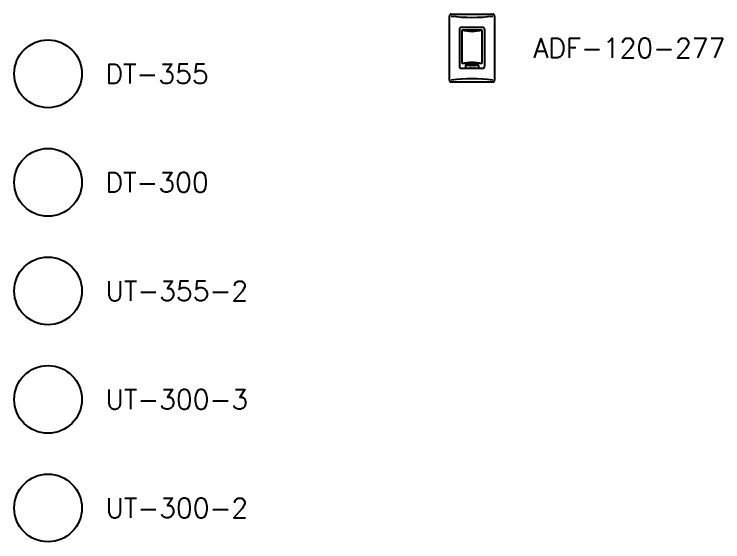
# Model space of a CAD drawing. Header units: inches. Extents: x -233 to 23, y -182 to 484.
# Drawn here: x -131.16 to -122.48, y -3.41 to 3.06 of the extents above; entities that cross this region are included whole.
import ezdxf

# ---------------------------------------------------------------- set-up
doc = ezdxf.new("R2010")
doc.units = ezdxf.units.IN
doc.header["$MEASUREMENT"] = 0
doc.styles.add('ROMANS', font='ROMANS.shx')

# ---------------------------------------------------------------- blocks, each defined once
blk = doc.blocks.new('DT-355')
blk.add_circle((0, 0), 0.415)
at = {"style": 'ROMANS'}
blk.add_text('DT-355', height=0.24, dxfattribs=at).set_placement((0.7043, -0.12))
blk = doc.blocks.new('DT-300')
blk.add_circle((0, 0), 0.415)
at = {"style": 'ROMANS'}
blk.add_text('DT-300', height=0.24, dxfattribs=at).set_placement((0.7043, -0.12))
blk = doc.blocks.new('UT-300-3')
blk.add_circle((0, 0), 0.415)
at = {"style": 'ROMANS'}
blk.add_text('UT-300-3', height=0.24, dxfattribs=at).set_placement((0.7043, -0.12))
blk = doc.blocks.new('UT-300-2')
blk.add_circle((0, 0), 0.415)
at = {"style": 'ROMANS'}
blk.add_text('UT-300-2', height=0.24, dxfattribs=at).set_placement((0.7043, -0.12))
blk = doc.blocks.new('UT-355-2')
blk.add_circle((0, 0), 0.415)
at = {"style": 'ROMANS'}
blk.add_text('UT-355-2', height=0.24, dxfattribs=at).set_placement((0.7043, -0.12))
blk = doc.blocks.new('ADF-120-277')
h = blk.add_hatch(color=256)
edge = h.paths.add_edge_path()
edge.add_spline(control_points=[(-0.0277, -0.2322), (-0.0278, -0.2333), (-0.028, -0.2348), (-0.0281, -0.2362), (-0.0281, -0.2362), (-0.0281, -0.2362), (-0.0281, -0.2362), (-0.028, -0.236), (-0.0279, -0.2357), (-0.0278, -0.2354), (-0.0276, -0.2344), (-0.0273, -0.2335), (-0.0269, -0.2325), (-0.0269, -0.2325), (-0.0247, -0.2263), (-0.0247, -0.2263), (-0.0247, -0.2263), (-0.0225, -0.2263), (-0.0225, -0.2263), (-0.0225, -0.2263), (-0.0271, -0.2377), (-0.0271, -0.2377), (-0.0271, -0.2377), (-0.0296, -0.2377), (-0.0296, -0.2377), (-0.0296, -0.2377), (-0.0295, -0.2332), (-0.0295, -0.2332), (-0.0295, -0.232), (-0.0293, -0.2308), (-0.0292, -0.2296), (-0.0292, -0.2296), (-0.0292, -0.2296), (-0.0292, -0.2296), (-0.0296, -0.2308), (-0.03, -0.232), (-0.0304, -0.2332), (-0.0304, -0.2332), (-0.0322, -0.2377), (-0.0322, -0.2377), (-0.0322, -0.2377), (-0.0347, -0.2377), (-0.0347, -0.2377), (-0.0347, -0.2377), (-0.0345, -0.2263), (-0.0345, -0.2263), (-0.0345, -0.2263), (-0.0323, -0.2263), (-0.0323, -0.2263), (-0.0323, -0.2263), (-0.0326, -0.2325), (-0.0326, -0.2325), (-0.0327, -0.2335), (-0.0328, -0.2344), (-0.0329, -0.2354), (-0.033, -0.2357), (-0.033, -0.236), (-0.033, -0.2362), (-0.033, -0.2362), (-0.033, -0.2362), (-0.033, -0.2362), (-0.0325, -0.2348), (-0.0321, -0.2333), (-0.0317, -0.2322), (-0.0317, -0.2322), (-0.0294, -0.2263), (-0.0294, -0.2263), (-0.0294, -0.2263), (-0.0276, -0.2263), (-0.0276, -0.2263), (-0.0276, -0.2263), (-0.0277, -0.2322), (-0.0277, -0.2322)], knot_values=[0, 0, 0, 0, 1, 1, 1, 2, 2, 2, 3, 3, 3, 4, 4, 4, 5, 5, 5, 6, 6, 6, 7, 7, 7, 8, 8, 8, 9, 9, 9, 10, 10, 10, 11, 11, 11, 12, 12, 12, 13, 13, 13, 14, 14, 14, 15, 15, 15, 16, 16, 16, 17, 17, 17, 18, 18, 18, 19, 19, 19, 20, 20, 20, 21, 21, 21, 22, 22, 22, 23, 23, 23, 24, 24, 24, 24], degree=3, periodic=0)
h = blk.add_hatch(color=256)
edge = h.paths.add_edge_path()
edge.add_spline(control_points=[(-0.0182, -0.2377), (-0.0182, -0.2373), (-0.0182, -0.2369), (-0.0181, -0.2365), (-0.0181, -0.2365), (-0.017, -0.2314), (-0.017, -0.2314), (-0.0167, -0.2303), (-0.0166, -0.2289), (-0.0193, -0.2289), (-0.0218, -0.2289), (-0.0225, -0.23), (-0.0229, -0.2316), (-0.0229, -0.2316), (-0.021, -0.2316), (-0.021, -0.2316), (-0.0208, -0.2309), (-0.0206, -0.2304), (-0.0197, -0.2304), (-0.0192, -0.2304), (-0.0189, -0.2305), (-0.0189, -0.2308), (-0.0188, -0.2315), (-0.0192, -0.2319), (-0.0201, -0.2323), (-0.0218, -0.2329), (-0.0233, -0.2334), (-0.0237, -0.2353), (-0.0241, -0.2371), (-0.0236, -0.2379), (-0.022, -0.2379), (-0.0213, -0.2379), (-0.0206, -0.2375), (-0.02, -0.2368), (-0.02, -0.2368), (-0.02, -0.2368), (-0.02, -0.2368), (-0.0201, -0.2371), (-0.0201, -0.2374), (-0.02, -0.2377), (-0.02, -0.2377), (-0.0182, -0.2377), (-0.0182, -0.2377)], knot_values=[0, 0, 0, 0, 1, 1, 1, 2, 2, 2, 3, 3, 3, 4, 4, 4, 5, 5, 5, 6, 6, 6, 7, 7, 7, 8, 8, 8, 9, 9, 9, 10, 10, 10, 11, 11, 11, 12, 12, 12, 13, 13, 13, 14, 14, 14, 14], degree=3, periodic=0)
edge = h.paths.add_edge_path()
edge.add_spline(control_points=[(-0.0195, -0.2341), (-0.0198, -0.2349), (-0.0199, -0.2364), (-0.021, -0.2364), (-0.0218, -0.2364), (-0.0219, -0.2359), (-0.0217, -0.2353), (-0.0217, -0.2349), (-0.0215, -0.2345), (-0.0212, -0.2343), (-0.0206, -0.2338), (-0.0199, -0.2335), (-0.0194, -0.2332), (-0.0194, -0.2332), (-0.0195, -0.2341), (-0.0195, -0.2341)], knot_values=[0, 0, 0, 0, 1, 1, 1, 2, 2, 2, 3, 3, 3, 4, 4, 4, 5, 5, 5, 5], degree=3, periodic=0)
h = blk.add_hatch(color=256)
edge = h.paths.add_edge_path()
edge.add_spline(control_points=[(-0.0135, -0.2377), (-0.0147, -0.2378), (-0.0164, -0.2379), (-0.0161, -0.2363), (-0.0161, -0.2363), (-0.0148, -0.2306), (-0.0148, -0.2306), (-0.0148, -0.2306), (-0.0156, -0.2306), (-0.0156, -0.2306), (-0.0156, -0.2306), (-0.0153, -0.2291), (-0.0153, -0.2291), (-0.0153, -0.2291), (-0.0145, -0.2291), (-0.0145, -0.2291), (-0.0145, -0.2291), (-0.014, -0.2268), (-0.014, -0.2268), (-0.014, -0.2268), (-0.012, -0.2268), (-0.012, -0.2268), (-0.012, -0.2268), (-0.0125, -0.2291), (-0.0125, -0.2291), (-0.0125, -0.2291), (-0.0117, -0.2291), (-0.0117, -0.2291), (-0.0117, -0.2291), (-0.012, -0.2306), (-0.012, -0.2306), (-0.012, -0.2306), (-0.0128, -0.2306), (-0.0128, -0.2306), (-0.0128, -0.2306), (-0.014, -0.2359), (-0.014, -0.2359), (-0.014, -0.2362), (-0.0134, -0.2362), (-0.0132, -0.2361), (-0.0132, -0.2361), (-0.0135, -0.2377), (-0.0135, -0.2377)], knot_values=[0, 0, 0, 0, 1, 1, 1, 2, 2, 2, 3, 3, 3, 4, 4, 4, 5, 5, 5, 6, 6, 6, 7, 7, 7, 8, 8, 8, 9, 9, 9, 10, 10, 10, 11, 11, 11, 12, 12, 12, 13, 13, 13, 14, 14, 14, 14], degree=3, periodic=0)
h = blk.add_hatch(color=256)
edge = h.paths.add_edge_path()
edge.add_spline(control_points=[(-0.0094, -0.2377), (-0.0106, -0.2378), (-0.0123, -0.2379), (-0.0119, -0.2363), (-0.0119, -0.2363), (-0.0107, -0.2306), (-0.0107, -0.2306), (-0.0107, -0.2306), (-0.0115, -0.2306), (-0.0115, -0.2306), (-0.0115, -0.2306), (-0.0112, -0.2291), (-0.0112, -0.2291), (-0.0112, -0.2291), (-0.0104, -0.2291), (-0.0104, -0.2291), (-0.0104, -0.2291), (-0.0099, -0.2268), (-0.0099, -0.2268), (-0.0099, -0.2268), (-0.0079, -0.2268), (-0.0079, -0.2268), (-0.0079, -0.2268), (-0.0084, -0.2291), (-0.0084, -0.2291), (-0.0084, -0.2291), (-0.0076, -0.2291), (-0.0076, -0.2291), (-0.0076, -0.2291), (-0.0079, -0.2306), (-0.0079, -0.2306), (-0.0079, -0.2306), (-0.0087, -0.2306), (-0.0087, -0.2306), (-0.0087, -0.2306), (-0.0099, -0.2359), (-0.0099, -0.2359), (-0.0099, -0.2362), (-0.0093, -0.2362), (-0.0091, -0.2361), (-0.0091, -0.2361), (-0.0094, -0.2377), (-0.0094, -0.2377)], knot_values=[0, 0, 0, 0, 1, 1, 1, 2, 2, 2, 3, 3, 3, 4, 4, 4, 5, 5, 5, 6, 6, 6, 7, 7, 7, 8, 8, 8, 9, 9, 9, 10, 10, 10, 11, 11, 11, 12, 12, 12, 13, 13, 13, 14, 14, 14, 14], degree=3, periodic=0)
h = blk.add_hatch(color=256)
edge = h.paths.add_edge_path()
edge.add_spline(control_points=[(0.0001, -0.2297), (0.0003, -0.2287), (0.0004, -0.2277), (-0.0007, -0.2277), (-0.0014, -0.2277), (-0.002, -0.228), (-0.0021, -0.2288), (-0.0023, -0.2297), (-0.0018, -0.23), (-0.0013, -0.2304), (-0.0006, -0.2309), (0.0005, -0.2317), (0.0009, -0.2323), (0.0015, -0.233), (0.0016, -0.2337), (0.0014, -0.2347), (0.0009, -0.2368), (-0.0007, -0.2379), (-0.0028, -0.2379), (-0.0054, -0.2379), (-0.006, -0.2365), (-0.0055, -0.2345), (-0.0055, -0.2345), (-0.0054, -0.2336), (-0.0054, -0.2336), (-0.0054, -0.2336), (-0.0032, -0.2336), (-0.0032, -0.2336), (-0.0032, -0.2336), (-0.0034, -0.2343), (-0.0034, -0.2343), (-0.0037, -0.2354), (-0.0035, -0.2362), (-0.0024, -0.2362), (-0.0016, -0.2362), (-0.001, -0.2358), (-0.0009, -0.2349), (-0.0007, -0.2342), (-0.0009, -0.2338), (-0.0014, -0.2334), (-0.0023, -0.2325), (-0.0036, -0.2319), (-0.0042, -0.2308), (-0.0044, -0.2302), (-0.0045, -0.2296), (-0.0044, -0.229), (-0.0039, -0.2271), (-0.0026, -0.226), (-0.0004, -0.226), (0.003, -0.226), (0.0024, -0.2286), (0.0021, -0.2297), (0.0021, -0.2297), (0.0001, -0.2297), (0.0001, -0.2297)], knot_values=[0, 0, 0, 0, 1, 1, 1, 2, 2, 2, 3, 3, 3, 4, 4, 4, 5, 5, 5, 6, 6, 6, 7, 7, 7, 8, 8, 8, 9, 9, 9, 10, 10, 10, 11, 11, 11, 12, 12, 12, 13, 13, 13, 14, 14, 14, 15, 15, 15, 16, 16, 16, 17, 17, 17, 18, 18, 18, 18], degree=3, periodic=0)
h = blk.add_hatch(color=256)
edge = h.paths.add_edge_path(flags=16)
edge.add_spline(control_points=[(0.0052, -0.2377), (0.004, -0.2378), (0.0023, -0.2379), (0.0027, -0.2363), (0.0027, -0.2363), (0.0039, -0.2306), (0.0039, -0.2306), (0.0039, -0.2306), (0.0031, -0.2306), (0.0031, -0.2306), (0.0031, -0.2306), (0.0034, -0.2291), (0.0034, -0.2291), (0.0034, -0.2291), (0.0042, -0.2291), (0.0042, -0.2291), (0.0042, -0.2291), (0.0047, -0.2268), (0.0047, -0.2268), (0.0047, -0.2268), (0.0067, -0.2268), (0.0067, -0.2268), (0.0067, -0.2268), (0.0062, -0.2291), (0.0062, -0.2291), (0.0062, -0.2291), (0.007, -0.2291), (0.007, -0.2291), (0.007, -0.2291), (0.0067, -0.2306), (0.0067, -0.2306), (0.0067, -0.2306), (0.0059, -0.2306), (0.0059, -0.2306), (0.0059, -0.2306), (0.0048, -0.2359), (0.0048, -0.2359), (0.0047, -0.2362), (0.0053, -0.2362), (0.0055, -0.2361), (0.0055, -0.2361), (0.0052, -0.2377), (0.0052, -0.2377)], knot_values=[0, 0, 0, 0, 1, 1, 1, 2, 2, 2, 3, 3, 3, 4, 4, 4, 5, 5, 5, 6, 6, 6, 7, 7, 7, 8, 8, 8, 9, 9, 9, 10, 10, 10, 11, 11, 11, 12, 12, 12, 13, 13, 13, 14, 14, 14, 14], degree=3, periodic=0)
h = blk.add_hatch(color=256)
edge = h.paths.add_edge_path(flags=16)
edge.add_spline(control_points=[(0.0093, -0.2379), (0.0118, -0.2379), (0.0125, -0.2367), (0.0131, -0.2337), (0.0137, -0.2308), (0.0141, -0.2289), (0.0112, -0.2289), (0.0082, -0.2289), (0.0078, -0.2308), (0.0071, -0.2337), (0.0065, -0.2367), (0.0067, -0.2379), (0.0093, -0.2379)], knot_values=[0, 0, 0, 0, 1, 1, 1, 2, 2, 2, 3, 3, 3, 4, 4, 4, 4], degree=3, periodic=0)
edge = h.paths.add_edge_path(flags=16)
edge.add_spline(control_points=[(0.0095, -0.232), (0.0096, -0.2312), (0.0098, -0.2304), (0.0109, -0.2304), (0.0119, -0.2304), (0.0117, -0.2312), (0.0115, -0.232), (0.0115, -0.232), (0.0109, -0.2349), (0.0109, -0.2349), (0.0107, -0.2359), (0.0105, -0.2364), (0.0096, -0.2364), (0.0086, -0.2364), (0.0087, -0.2359), (0.0089, -0.2349), (0.0089, -0.2349), (0.0095, -0.232), (0.0095, -0.232)], knot_values=[0, 0, 0, 0, 1, 1, 1, 2, 2, 2, 3, 3, 3, 4, 4, 4, 5, 5, 5, 6, 6, 6, 6], degree=3, periodic=0)
h = blk.add_hatch(color=256)
edge = h.paths.add_edge_path(flags=16)
edge.add_spline(control_points=[(0.0177, -0.2291), (0.0177, -0.2291), (0.0157, -0.2291), (0.0157, -0.2291), (0.0157, -0.2291), (0.0133, -0.2405), (0.0133, -0.2405), (0.0133, -0.2405), (0.0152, -0.2405), (0.0152, -0.2405), (0.0152, -0.2405), (0.0159, -0.2368), (0.0159, -0.2368), (0.0159, -0.2368), (0.016, -0.2368), (0.016, -0.2368), (0.0163, -0.2377), (0.0168, -0.2378), (0.0176, -0.2379), (0.0192, -0.2379), (0.0199, -0.2364), (0.0202, -0.2351), (0.0202, -0.2351), (0.0209, -0.2319), (0.0209, -0.2319), (0.0213, -0.2296), (0.0207, -0.2289), (0.0195, -0.2289), (0.0187, -0.2289), (0.0181, -0.2292), (0.0175, -0.23), (0.0175, -0.23), (0.0175, -0.23), (0.0175, -0.23), (0.0175, -0.23), (0.0177, -0.2291), (0.0177, -0.2291)], knot_values=[0, 0, 0, 0, 1, 1, 1, 2, 2, 2, 3, 3, 3, 4, 4, 4, 5, 5, 5, 6, 6, 6, 7, 7, 7, 8, 8, 8, 9, 9, 9, 10, 10, 10, 11, 11, 11, 12, 12, 12, 12], degree=3, periodic=0)
edge = h.paths.add_edge_path(flags=16)
edge.add_spline(control_points=[(0.017, -0.2323), (0.0171, -0.2316), (0.0174, -0.2304), (0.0183, -0.2304), (0.0193, -0.2304), (0.019, -0.2312), (0.0189, -0.232), (0.0189, -0.232), (0.0183, -0.2349), (0.0183, -0.2349), (0.018, -0.2357), (0.0177, -0.2364), (0.0171, -0.2364), (0.0165, -0.2364), (0.0162, -0.2358), (0.0165, -0.2349), (0.0165, -0.2349), (0.017, -0.2323), (0.017, -0.2323)], knot_values=[0, 0, 0, 0, 1, 1, 1, 2, 2, 2, 3, 3, 3, 4, 4, 4, 5, 5, 5, 6, 6, 6, 6], degree=3, periodic=0)
h = blk.add_hatch(color=256)
edge = h.paths.add_edge_path(flags=16)
edge.add_spline(control_points=[(0.0252, -0.2291), (0.0252, -0.2291), (0.0232, -0.2291), (0.0232, -0.2291), (0.0232, -0.2291), (0.0208, -0.2405), (0.0208, -0.2405), (0.0208, -0.2405), (0.0226, -0.2405), (0.0226, -0.2405), (0.0226, -0.2405), (0.0235, -0.2368), (0.0235, -0.2368), (0.0235, -0.2368), (0.0235, -0.2368), (0.0235, -0.2368), (0.0238, -0.2377), (0.0243, -0.2378), (0.0251, -0.2379), (0.0267, -0.2379), (0.0274, -0.2364), (0.0277, -0.2351), (0.0277, -0.2351), (0.0284, -0.2319), (0.0284, -0.2319), (0.0288, -0.2296), (0.0282, -0.2289), (0.027, -0.2289), (0.0262, -0.2289), (0.0256, -0.2292), (0.025, -0.23), (0.025, -0.23), (0.025, -0.23), (0.025, -0.23), (0.025, -0.23), (0.0252, -0.2291), (0.0252, -0.2291)], knot_values=[0, 0, 0, 0, 1, 1, 1, 2, 2, 2, 3, 3, 3, 4, 4, 4, 5, 5, 5, 6, 6, 6, 7, 7, 7, 8, 8, 8, 9, 9, 9, 10, 10, 10, 11, 11, 11, 12, 12, 12, 12], degree=3, periodic=0)
edge = h.paths.add_edge_path(flags=16)
edge.add_spline(control_points=[(0.0245, -0.2323), (0.0246, -0.2316), (0.0249, -0.2304), (0.0258, -0.2304), (0.0268, -0.2304), (0.0265, -0.2312), (0.0264, -0.232), (0.0264, -0.232), (0.0258, -0.2349), (0.0258, -0.2349), (0.0255, -0.2357), (0.0252, -0.2364), (0.0246, -0.2364), (0.0239, -0.2364), (0.0238, -0.2358), (0.024, -0.2349), (0.024, -0.2349), (0.0245, -0.2323), (0.0245, -0.2323)], knot_values=[0, 0, 0, 0, 1, 1, 1, 2, 2, 2, 3, 3, 3, 4, 4, 4, 5, 5, 5, 6, 6, 6, 6], degree=3, periodic=0)
h = blk.add_hatch(color=256)
edge = h.paths.add_edge_path(flags=16)
edge.add_spline(control_points=[(0.0295, -0.2343), (0.0289, -0.2368), (0.0296, -0.2379), (0.0319, -0.2379), (0.0339, -0.2379), (0.035, -0.2367), (0.0353, -0.2348), (0.0353, -0.2348), (0.0333, -0.2348), (0.0333, -0.2348), (0.0331, -0.2358), (0.0328, -0.2364), (0.0321, -0.2364), (0.0315, -0.2364), (0.0311, -0.2362), (0.0313, -0.2351), (0.0313, -0.2351), (0.0316, -0.2338), (0.0316, -0.2338), (0.0316, -0.2338), (0.0355, -0.2338), (0.0355, -0.2338), (0.0355, -0.2338), (0.0358, -0.2326), (0.0358, -0.2326), (0.0363, -0.2303), (0.0363, -0.2289), (0.0335, -0.2289), (0.0316, -0.2289), (0.0303, -0.23), (0.03, -0.232), (0.03, -0.232), (0.0295, -0.2343), (0.0295, -0.2343)], knot_values=[0, 0, 0, 0, 1, 1, 1, 2, 2, 2, 3, 3, 3, 4, 4, 4, 5, 5, 5, 6, 6, 6, 7, 7, 7, 8, 8, 8, 9, 9, 9, 10, 10, 10, 11, 11, 11, 11], degree=3, periodic=0)
edge = h.paths.add_edge_path()
edge.add_spline(control_points=[(0.0319, -0.2323), (0.0319, -0.2323), (0.032, -0.2319), (0.032, -0.2319), (0.0321, -0.2312), (0.0323, -0.2304), (0.0332, -0.2304), (0.034, -0.2304), (0.0342, -0.2307), (0.034, -0.2315), (0.034, -0.2315), (0.0339, -0.2323), (0.0339, -0.2323), (0.0339, -0.2323), (0.0319, -0.2323), (0.0319, -0.2323)], knot_values=[0, 0, 0, 0, 1, 1, 1, 2, 2, 2, 3, 3, 3, 4, 4, 4, 5, 5, 5, 5], degree=3, periodic=0)
h = blk.add_hatch(color=256)
edge = h.paths.add_edge_path()
edge.add_spline(control_points=[(0.0398, -0.2306), (0.0398, -0.2306), (0.0398, -0.2306), (0.0398, -0.2306), (0.0402, -0.23), (0.0405, -0.2297), (0.0409, -0.2294), (0.0415, -0.2289), (0.0419, -0.229), (0.0422, -0.229), (0.0422, -0.229), (0.0417, -0.2313), (0.0417, -0.2313), (0.0406, -0.2312), (0.0397, -0.2315), (0.0394, -0.2327), (0.0394, -0.2327), (0.0384, -0.2377), (0.0384, -0.2377), (0.0384, -0.2377), (0.0364, -0.2377), (0.0364, -0.2377), (0.0364, -0.2377), (0.0382, -0.2291), (0.0382, -0.2291), (0.0382, -0.2291), (0.0401, -0.2291), (0.0401, -0.2291), (0.0401, -0.2291), (0.0398, -0.2306), (0.0398, -0.2306)], knot_values=[0, 0, 0, 0, 1, 1, 1, 2, 2, 2, 3, 3, 3, 4, 4, 4, 5, 5, 5, 6, 6, 6, 7, 7, 7, 8, 8, 8, 9, 9, 9, 10, 10, 10, 10], degree=3, periodic=0)
for p, q in [((-0.2771, -0.3923), (-0.2771, 0.3923)), ((-0.2544, 0.415), (0.2544, 0.415)), ((0.2771, 0.3923), (0.2771, -0.3923)), ((-0.1536, 0.227), (-0.1536, -0.221)), ((-0.1536, 0.227), (-0.1536, -0.2212)), ((-0.1257, 0.2549), (0.1257, 0.2549)), ((-0.1257, 0.2549), (0.1257, 0.2549)), ((-0.1199, -0.1913), (-0.1199, 0.2212)), ((-0.1199, 0.2212), (0.1199, 0.2212)), ((-0.0079, 0.2073), (-0.0079, 0.2047)), ((0.0079, 0.2073), (0.0079, 0.2047)), ((0.1199, 0.2212), (0.1199, -0.1913)), ((0.1536, 0.227), (0.1536, -0.221)), ((0.1536, 0.227), (0.1536, -0.2212)), ((0.1257, -0.2489), (-0.1257, -0.2489)), ((0.1257, -0.2491), (-0.1257, -0.2491)), ((0.1199, -0.1913), (-0.1199, -0.1913)), ((-0.0799, -0.2198), (-0.0799, -0.2491)), ((0.0743, -0.2142), (-0.0743, -0.2142)), ((0.0799, -0.2198), (0.0799, -0.2491)), ((-0.2544, -0.415), (0.2544, -0.415))]:
    blk.add_line(p, q)
for centre, radius, start, end in [((-0.2544, 0.3923), 0.0227, 90, 180), ((0, 2.394), 2.0178, 262.75705, 277.24295), ((0.2544, 0.3923), 0.0227, 0, 90), ((-0.1257, 0.227), 0.0279, 90, 180), ((-0.1257, 0.227), 0.0279, 90, 180), ((0, 0.7266), 0.5194, 256.64818, 283.35182), ((0, 0.2177), 0.0151, 238.6629, 301.3371), ((0.1257, 0.227), 0.0279, 0, 90), ((0.1257, 0.227), 0.0279, 0, 90), ((-0.1257, -0.221), 0.0279, 180, 270), ((-0.1257, -0.2212), 0.0279, 180, 270), ((0, -0.6967), 0.5194, 76.64818, 103.35182), ((-0.0743, -0.2198), 0.00564, 90, 180), ((0.0743, -0.2198), 0.00564, 0, 90), ((0.1257, -0.221), 0.0279, 270, 0), ((0.1257, -0.2212), 0.0279, 270, 0), ((-0.2544, -0.3923), 0.0227, 180, 270), ((0, -2.394), 2.0178, 82.75705, 97.24295), ((0.2544, -0.3923), 0.0227, 270, 0)]:
    blk.add_arc(centre, radius, start, end)
at = {"insert": (0.75, 0), "char_height": 0.24, "width": 5.724, "attachment_point": 4, "style": 'ROMANS'}
blk.add_mtext('ADF-120-277', dxfattribs=at)

msp = doc.modelspace()

# ---------------------------------------------------------------- block references
for name, p in [('ADF-120-277', (-125.55042, 2.64556)), ('DT-355', (-130.74717, 2.32986)), ('DT-300', (-130.74717, 0.99986)), ('UT-355-2', (-130.74717, -0.33014)), ('UT-300-3', (-130.74717, -1.66014)), ('UT-300-2', (-130.74717, -2.99014))]:
    msp.add_blockref(name, p)

doc.saveas('drawing.dxf')
